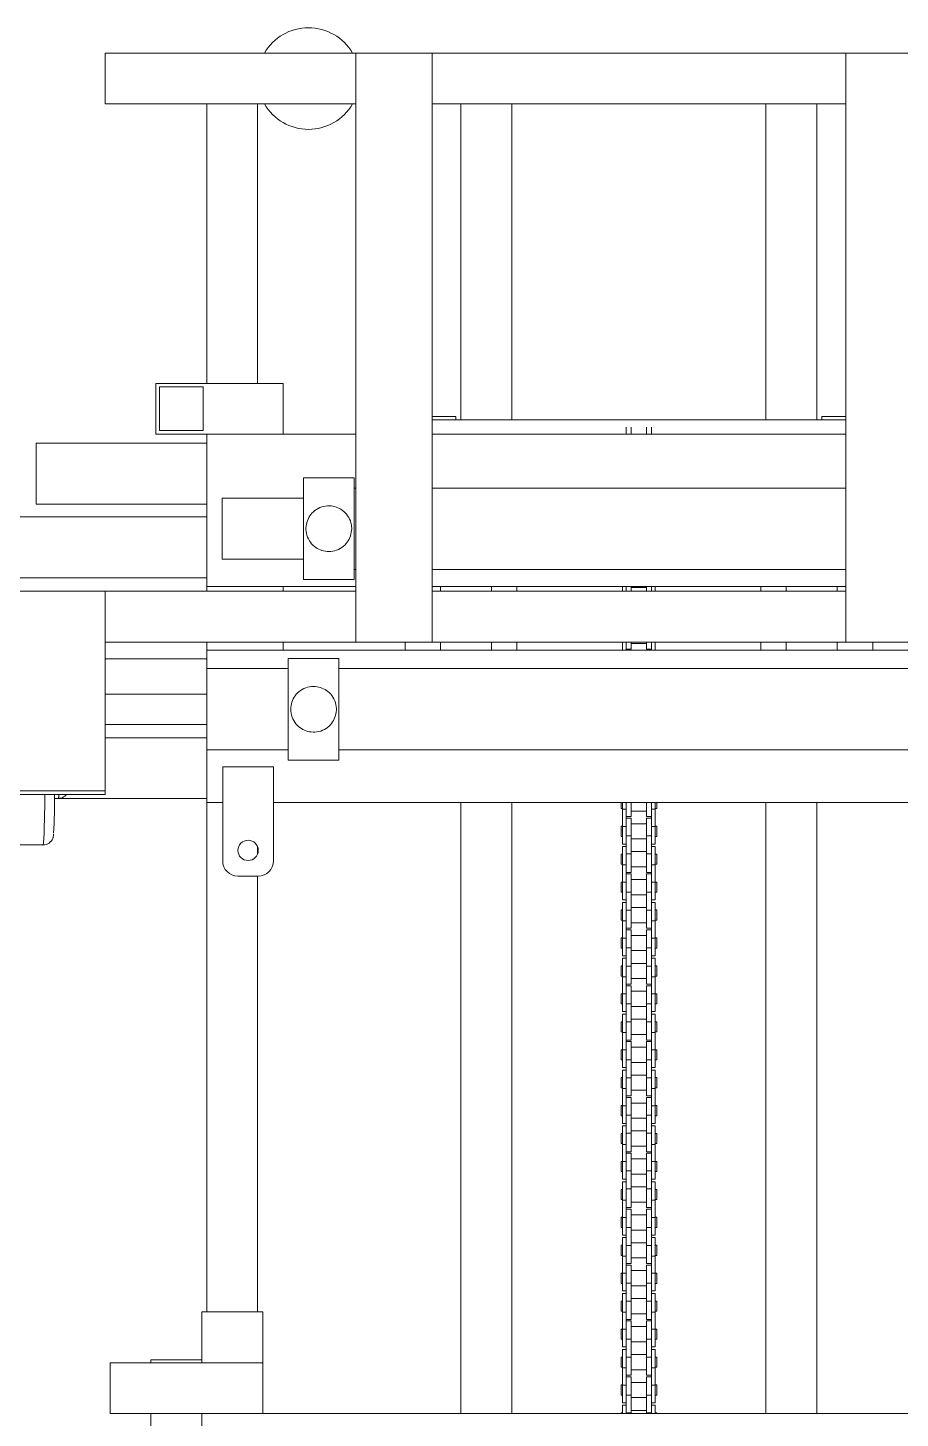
# Model space of a CAD drawing. Header units: millimetres. Extents: x 127 to 2222, y 23 to 864.
# Drawn here: x 1259.4 to 1345.2, y 578.5 to 715.4 of the extents above; entities that cross this region are included whole.
import ezdxf

# ---------------------------------------------------------------- set-up
doc = ezdxf.new("R2010")
doc.units = ezdxf.units.MM

msp = doc.modelspace()

# ---------------------------------------------------------------- linework, layer by layer
at = {"color": 7, "linetype": 'Continuous', "lineweight": 15}
for p, q in [((1267.05, 712.86), (1267.05, 707.86)), ((1291.7, 712.86), (1267.05, 712.86)), ((1291.7, 712.86), (1291.7, 654.89)), ((1291.7, 712.86), (1299.2, 712.86)), ((1299.2, 654.89), (1299.2, 712.86)), ((1339.9, 712.86), (1299.2, 712.86)), ((1339.9, 712.86), (1339.9, 654.89)), ((1339.9, 712.86), (1347.4, 712.86)), ((1291.7, 707.86), (1267.05, 707.86)), ((1277.05, 680.36), (1277.05, 707.86)), ((1282.05, 680.36), (1282.05, 707.86)), ((1339.9, 707.86), (1299.2, 707.86)), ((1302.05, 707.86), (1302.05, 676.78)), ((1307.05, 707.86), (1307.05, 676.78)), ((1332.05, 707.86), (1332.05, 676.78)), ((1337.05, 707.86), (1337.05, 676.78)), ((1272.05, 680.36), (1272.05, 675.36)), ((1284.55, 680.36), (1272.05, 680.36)), ((1284.55, 675.36), (1284.55, 680.36)), ((1276.7, 680.01), (1272.4, 680.01)), ((1272.4, 680.01), (1272.4, 675.71)), ((1276.7, 675.71), (1276.7, 680.01)), ((1301.55, 677.08), (1299.2, 677.08)), ((1339.9, 676.78), (1299.2, 676.78)), ((1301.55, 677.08), (1301.55, 676.78)), ((1339.9, 677.08), (1337.55, 677.08)), ((1337.55, 677.08), (1337.55, 676.78)), ((1272.05, 675.36), (1277.05, 675.36)), ((1272.4, 675.71), (1276.7, 675.71)), ((1277.05, 675.36), (1277.05, 660.36)), ((1291.7, 675.36), (1277.05, 675.36)), ((1339.9, 675.36), (1299.2, 675.36)), ((1318.3, 675.36), (1318.3, 676.03)), ((1318.8, 675.36), (1318.8, 676.03)), ((1320.3, 675.36), (1320.3, 676.03)), ((1320.8, 675.36), (1320.8, 676.03)), ((1260.26, 668.48), (1260.26, 674.48)), ((1260.26, 674.48), (1277.05, 674.48)), ((1291.55, 671.05), (1286.55, 671.05)), ((1286.55, 661.05), (1286.55, 671.05)), ((1291.55, 661.05), (1291.55, 671.05)), ((1291.7, 670.05), (1291.55, 670.05)), ((1339.9, 670.05), (1299.2, 670.05)), ((1260.26, 668.48), (1277.05, 668.48)), ((1278.55, 663.05), (1278.55, 669.05)), ((1286.55, 669.05), (1278.55, 669.05)), ((1277.05, 667.23), (1258.63, 667.23)), ((1286.55, 663.05), (1278.55, 663.05)), ((1277.05, 661.23), (1250.24, 661.23)), ((1286.55, 661.05), (1291.55, 661.05)), ((1291.55, 662.05), (1291.7, 662.05)), ((1299.2, 662.05), (1339.9, 662.05)), ((1267.05, 659.89), (1257.05, 659.89)), ((1267.05, 640.24), (1267.05, 659.89)), ((1291.7, 659.89), (1267.05, 659.89)), ((1291.7, 660.36), (1277.05, 660.36)), ((1277.05, 659.89), (1277.05, 660.36)), ((1284.55, 659.89), (1284.55, 660.36)), ((1339.9, 660.36), (1299.2, 660.36)), ((1339.9, 659.89), (1299.2, 659.89)), ((1300.05, 659.89), (1300.05, 660.36)), ((1305.05, 659.89), (1305.05, 660.36)), ((1307.55, 660.36), (1307.55, 659.89)), ((1317.95, 659.89), (1317.95, 660.36)), ((1318.3, 660.24), (1318.3, 660.36)), ((1318.3, 659.89), (1318.3, 660.24)), ((1318.8, 659.89), (1318.8, 660.36)), ((1318.8, 660.26), (1320.3, 660.26)), ((1320.3, 659.89), (1320.3, 660.36)), ((1320.8, 660.24), (1320.8, 660.36)), ((1320.8, 659.89), (1320.8, 660.24)), ((1321.15, 659.89), (1321.15, 660.36)), ((1331.55, 660.36), (1331.55, 659.89)), ((1334.05, 659.89), (1334.05, 660.36)), ((1339.05, 659.89), (1339.05, 660.36)), ((1291.7, 654.89), (1267.05, 654.89)), ((1277.05, 654.11), (1277.05, 654.89)), ((1284.55, 654.11), (1284.55, 654.89)), ((1291.7, 654.89), (1299.2, 654.89)), ((1296.55, 654.89), (1296.55, 654.11)), ((1339.9, 654.89), (1299.2, 654.89)), ((1300.05, 654.11), (1300.05, 654.89)), ((1305.05, 654.11), (1305.05, 654.89)), ((1307.55, 654.89), (1307.55, 654.11)), ((1317.95, 654.11), (1317.95, 654.89)), ((1318.3, 654.74), (1318.3, 654.89)), ((1318.3, 654.11), (1318.3, 654.74)), ((1318.3, 654.21), (1318.8, 654.21)), ((1318.8, 654.21), (1318.8, 654.89)), ((1318.8, 654.76), (1320.3, 654.76)), ((1320.3, 654.21), (1320.3, 654.89)), ((1320.3, 654.21), (1320.8, 654.21)), ((1320.8, 654.74), (1320.8, 654.89)), ((1320.8, 654.11), (1320.8, 654.74)), ((1321.15, 654.11), (1321.15, 654.89)), ((1331.55, 654.89), (1331.55, 654.11)), ((1334.05, 654.11), (1334.05, 654.89)), ((1339.05, 654.11), (1339.05, 654.89)), ((1339.9, 654.89), (1347.4, 654.89)), ((1342.55, 654.89), (1342.55, 654.11)), ((1277.05, 653.23), (1267.05, 653.23)), ((1362.05, 654.11), (1277.05, 654.11)), ((1277.05, 652.28), (1277.05, 654.11)), ((1290.05, 653.28), (1285.05, 653.28)), ((1285.05, 643.28), (1285.05, 653.28)), ((1290.05, 643.28), (1290.05, 653.28)), ((1285.05, 652.28), (1277.05, 652.28)), ((1277.05, 644.28), (1277.05, 652.28)), ((1347.55, 652.28), (1290.05, 652.28)), ((1277.05, 649.78), (1267.05, 649.78)), ((1267.05, 646.78), (1277.05, 646.78)), ((1267.05, 645.48), (1277.05, 645.48)), ((1277.05, 644.28), (1285.05, 644.28)), ((1277.05, 639.11), (1277.05, 644.28)), ((1285.05, 643.28), (1290.05, 643.28)), ((1290.05, 644.28), (1347.55, 644.28)), ((1278.61, 642.62), (1283.61, 642.62)), ((1278.61, 633.36), (1278.61, 642.62)), ((1283.61, 642.62), (1283.61, 633.36)), ((1267.05, 640.24), (1257.05, 640.24)), ((1267.05, 639.89), (1257.05, 639.89)), ((1262.07, 639.51), (1262.46, 639.51)), ((1262.07, 639.48), (1277.05, 639.48)), ((1267.05, 639.89), (1267.05, 640.24)), ((1277.05, 588.96), (1277.05, 639.11)), ((1278.61, 639.11), (1277.05, 639.11)), ((1355.49, 639.11), (1283.61, 639.11)), ((1302.05, 639.11), (1302.05, 578.96)), ((1307.05, 639.11), (1307.05, 578.96)), ((1317.8, 639.11), (1317.8, 638.51)), ((1317.8, 638.51), (1317.95, 638.51)), ((1317.95, 638.45), (1317.95, 639.11)), ((1317.95, 638.45), (1318.3, 638.45)), ((1317.95, 636.75), (1317.95, 638.45)), ((1318.3, 638.45), (1318.3, 639.11)), ((1318.3, 637.02), (1318.3, 638.45)), ((1318.8, 637.71), (1318.8, 639.11)), ((1318.8, 638.26), (1320.3, 638.26)), ((1320.3, 637.71), (1320.3, 639.11)), ((1320.8, 638.45), (1320.8, 639.11)), ((1321.15, 638.45), (1320.8, 638.45)), ((1320.8, 637.02), (1320.8, 638.45)), ((1321.15, 638.45), (1321.15, 639.11)), ((1321.15, 638.51), (1321.3, 638.51)), ((1321.15, 636.75), (1321.15, 638.45)), ((1321.3, 639.11), (1321.3, 638.51)), ((1332.05, 639.11), (1332.05, 578.96)), ((1337.05, 639.11), (1337.05, 578.96)), ((1317.95, 636.76), (1317.8, 636.76)), ((1317.8, 636.76), (1317.8, 635.76)), ((1317.95, 636.75), (1318.3, 636.75)), ((1317.95, 635.01), (1317.95, 636.75)), ((1318.3, 637.71), (1318.8, 637.71)), ((1318.8, 637.56), (1318.3, 637.56)), ((1318.3, 635.83), (1318.3, 637.02)), ((1318.8, 635.83), (1318.8, 637.56)), ((1320.3, 637.01), (1318.8, 637.01)), ((1320.3, 637.71), (1320.8, 637.71)), ((1320.8, 637.56), (1320.3, 637.56)), ((1320.3, 635.83), (1320.3, 637.56)), ((1320.8, 635.83), (1320.8, 637.02)), ((1321.15, 636.75), (1320.8, 636.75)), ((1321.3, 636.76), (1321.15, 636.76)), ((1321.15, 635.01), (1321.15, 636.75)), ((1321.3, 636.76), (1321.3, 635.76)), ((1317.8, 635.76), (1317.95, 635.76)), ((1318.3, 635.83), (1318.8, 635.83)), ((1318.3, 634.05), (1318.3, 635.83)), ((1318.8, 634.05), (1318.8, 635.83)), ((1318.8, 635.51), (1320.3, 635.51)), ((1320.8, 635.83), (1320.3, 635.83)), ((1320.3, 634.05), (1320.3, 635.83)), ((1320.8, 634.05), (1320.8, 635.83)), ((1321.15, 635.76), (1321.3, 635.76)), ((1260.96, 634.92), (1234.63, 634.92)), ((1282.05, 634.05), (1282.05, 634.72)), ((1317.95, 634.02), (1317.8, 634.02)), ((1317.8, 634.02), (1317.8, 633.02)), ((1317.95, 635.01), (1318.3, 635.01)), ((1318.3, 634.77), (1317.95, 634.77)), ((1317.95, 632.95), (1317.95, 634.77)), ((1318.3, 632.95), (1318.3, 634.05)), ((1318.3, 634.05), (1318.8, 634.05)), ((1320.3, 634.27), (1318.8, 634.27)), ((1318.8, 632.22), (1318.8, 634.05)), ((1320.8, 634.05), (1320.3, 634.05)), ((1320.3, 632.22), (1320.3, 634.05)), ((1320.8, 635.01), (1321.15, 635.01)), ((1321.15, 634.77), (1320.8, 634.77)), ((1320.8, 632.95), (1320.8, 634.05)), ((1321.15, 632.95), (1321.15, 634.77)), ((1321.3, 634.02), (1321.15, 634.02)), ((1321.3, 634.02), (1321.3, 633.02)), ((1317.8, 633.02), (1317.95, 633.02)), ((1317.95, 632.95), (1318.3, 632.95)), ((1317.95, 631.26), (1317.95, 632.95)), ((1318.3, 631.53), (1318.3, 632.95)), ((1318.8, 632.77), (1320.3, 632.77)), ((1321.15, 632.95), (1320.8, 632.95)), ((1320.8, 631.53), (1320.8, 632.95)), ((1321.15, 633.02), (1321.3, 633.02)), ((1321.15, 631.26), (1321.15, 632.95)), ((1282.11, 631.86), (1280.11, 631.86)), ((1282.05, 588.96), (1282.05, 631.86)), ((1317.95, 631.27), (1317.8, 631.27)), ((1317.8, 631.27), (1317.8, 630.27)), ((1317.95, 629.52), (1317.95, 631.26)), ((1317.95, 631.26), (1318.3, 631.26)), ((1318.3, 632.22), (1318.8, 632.22)), ((1318.8, 632.07), (1318.3, 632.07)), ((1318.3, 630.28), (1318.3, 631.53)), ((1318.8, 630.28), (1318.8, 632.07)), ((1320.3, 631.52), (1318.8, 631.52)), ((1320.3, 632.22), (1320.8, 632.22)), ((1320.8, 632.07), (1320.3, 632.07)), ((1320.3, 630.28), (1320.3, 632.07)), ((1320.8, 630.28), (1320.8, 631.53)), ((1321.15, 631.26), (1320.8, 631.26)), ((1321.3, 631.27), (1321.15, 631.27)), ((1321.15, 629.52), (1321.15, 631.26)), ((1321.3, 631.27), (1321.3, 630.27)), ((1317.8, 630.27), (1317.95, 630.27)), ((1318.3, 630.28), (1318.8, 630.28)), ((1318.3, 628.5), (1318.3, 630.28)), ((1318.8, 628.5), (1318.8, 630.28)), ((1318.8, 630.02), (1320.3, 630.02)), ((1320.8, 630.28), (1320.3, 630.28)), ((1320.3, 628.5), (1320.3, 630.28)), ((1320.8, 628.5), (1320.8, 630.28)), ((1321.15, 630.27), (1321.3, 630.27)), ((1317.95, 628.52), (1317.8, 628.52)), ((1317.8, 628.52), (1317.8, 627.52)), ((1317.95, 629.52), (1318.3, 629.52)), ((1318.3, 629.27), (1317.95, 629.27)), ((1317.95, 627.45), (1317.95, 629.27)), ((1318.3, 627.25), (1318.3, 628.5)), ((1318.3, 628.5), (1318.8, 628.5)), ((1320.3, 628.77), (1318.8, 628.77)), ((1318.8, 626.72), (1318.8, 628.5)), ((1320.8, 628.5), (1320.3, 628.5)), ((1320.3, 626.72), (1320.3, 628.5)), ((1320.8, 629.52), (1321.15, 629.52)), ((1321.15, 629.27), (1320.8, 629.27)), ((1320.8, 627.25), (1320.8, 628.5)), ((1321.15, 627.45), (1321.15, 629.27)), ((1321.3, 628.52), (1321.15, 628.52)), ((1321.3, 628.52), (1321.3, 627.52)), ((1317.8, 627.52), (1317.95, 627.52)), ((1317.95, 627.45), (1318.3, 627.45)), ((1317.95, 625.76), (1317.95, 627.45)), ((1318.3, 626.03), (1318.3, 627.25)), ((1318.8, 627.27), (1320.3, 627.27)), ((1321.15, 627.45), (1320.8, 627.45)), ((1320.8, 626.03), (1320.8, 627.25)), ((1321.15, 627.52), (1321.3, 627.52)), ((1321.15, 625.76), (1321.15, 627.45)), ((1317.95, 625.77), (1317.8, 625.77)), ((1317.8, 625.77), (1317.8, 624.77)), ((1317.95, 625.76), (1318.3, 625.76)), ((1317.95, 624.02), (1317.95, 625.76)), ((1318.3, 626.72), (1318.8, 626.72)), ((1318.8, 626.57), (1318.3, 626.57)), ((1318.3, 624.78), (1318.3, 626.03)), ((1318.8, 624.78), (1318.8, 626.57)), ((1320.3, 626.02), (1318.8, 626.02)), ((1320.3, 626.72), (1320.8, 626.72)), ((1320.8, 626.57), (1320.3, 626.57)), ((1320.3, 624.78), (1320.3, 626.57)), ((1320.8, 624.78), (1320.8, 626.03)), ((1321.15, 625.76), (1320.8, 625.76)), ((1321.3, 625.77), (1321.15, 625.77)), ((1321.15, 624.02), (1321.15, 625.76)), ((1321.3, 625.77), (1321.3, 624.77)), ((1317.8, 624.77), (1317.95, 624.77)), ((1318.3, 624.78), (1318.8, 624.78)), ((1318.3, 623), (1318.3, 624.78)), ((1318.8, 623), (1318.8, 624.78)), ((1318.8, 624.52), (1320.3, 624.52)), ((1320.8, 624.78), (1320.3, 624.78)), ((1320.3, 623), (1320.3, 624.78)), ((1320.8, 623), (1320.8, 624.78)), ((1321.15, 624.77), (1321.3, 624.77)), ((1317.95, 623.02), (1317.8, 623.02)), ((1317.8, 623.02), (1317.8, 622.02)), ((1317.95, 624.02), (1318.3, 624.02)), ((1318.3, 623.77), (1317.95, 623.77)), ((1317.95, 621.95), (1317.95, 623.77)), ((1318.3, 623), (1318.8, 623)), ((1318.3, 621.75), (1318.3, 623)), ((1320.3, 623.27), (1318.8, 623.27)), ((1318.8, 621.22), (1318.8, 623)), ((1320.8, 623), (1320.3, 623)), ((1320.3, 621.22), (1320.3, 623)), ((1320.8, 624.02), (1321.15, 624.02)), ((1321.15, 623.77), (1320.8, 623.77)), ((1320.8, 621.75), (1320.8, 623)), ((1321.15, 621.95), (1321.15, 623.77)), ((1321.3, 623.02), (1321.15, 623.02)), ((1321.3, 623.02), (1321.3, 622.02)), ((1317.8, 622.02), (1317.95, 622.02)), ((1317.95, 621.95), (1318.3, 621.95)), ((1317.95, 620.26), (1317.95, 621.95)), ((1318.3, 620.53), (1318.3, 621.75)), ((1318.8, 621.77), (1320.3, 621.77)), ((1321.15, 621.95), (1320.8, 621.95)), ((1320.8, 620.53), (1320.8, 621.75)), ((1321.15, 622.02), (1321.3, 622.02)), ((1321.15, 620.26), (1321.15, 621.95)), ((1317.95, 620.27), (1317.8, 620.27)), ((1317.8, 620.27), (1317.8, 619.27)), ((1317.95, 618.52), (1317.95, 620.26)), ((1317.95, 620.26), (1318.3, 620.26)), ((1318.3, 621.22), (1318.8, 621.22)), ((1318.8, 621.07), (1318.3, 621.07)), ((1318.3, 619.28), (1318.3, 620.53)), ((1318.8, 619.28), (1318.8, 621.07)), ((1320.3, 620.52), (1318.8, 620.52)), ((1320.3, 621.22), (1320.8, 621.22)), ((1320.8, 621.07), (1320.3, 621.07)), ((1320.3, 619.28), (1320.3, 621.07)), ((1320.8, 619.28), (1320.8, 620.53)), ((1321.15, 620.26), (1320.8, 620.26)), ((1321.3, 620.27), (1321.15, 620.27)), ((1321.15, 618.52), (1321.15, 620.26)), ((1321.3, 620.27), (1321.3, 619.27)), ((1317.8, 619.27), (1317.95, 619.27)), ((1318.3, 619.28), (1318.8, 619.28)), ((1318.3, 617.5), (1318.3, 619.28)), ((1318.8, 617.5), (1318.8, 619.28)), ((1318.8, 619.02), (1320.3, 619.02)), ((1320.8, 619.28), (1320.3, 619.28)), ((1320.3, 617.5), (1320.3, 619.28)), ((1320.8, 617.5), (1320.8, 619.28)), ((1321.15, 619.27), (1321.3, 619.27)), ((1317.95, 617.52), (1317.8, 617.52)), ((1317.8, 617.52), (1317.8, 616.52)), ((1317.95, 618.52), (1318.3, 618.52)), ((1318.3, 618.27), (1317.95, 618.27)), ((1317.95, 616.45), (1317.95, 618.27)), ((1318.3, 617.5), (1318.8, 617.5)), ((1318.3, 616.25), (1318.3, 617.5)), ((1320.3, 617.77), (1318.8, 617.77)), ((1318.8, 615.72), (1318.8, 617.5)), ((1320.8, 617.5), (1320.3, 617.5)), ((1320.3, 615.72), (1320.3, 617.5)), ((1320.8, 618.52), (1321.15, 618.52)), ((1321.15, 618.27), (1320.8, 618.27)), ((1320.8, 616.25), (1320.8, 617.5)), ((1321.15, 616.45), (1321.15, 618.27)), ((1321.3, 617.52), (1321.15, 617.52)), ((1321.3, 617.52), (1321.3, 616.52)), ((1317.8, 616.52), (1317.95, 616.52)), ((1317.95, 616.45), (1318.3, 616.45)), ((1317.95, 614.76), (1317.95, 616.45)), ((1318.3, 615.03), (1318.3, 616.25)), ((1318.8, 616.27), (1320.3, 616.27)), ((1321.15, 616.45), (1320.8, 616.45)), ((1320.8, 615.03), (1320.8, 616.25)), ((1321.15, 616.52), (1321.3, 616.52)), ((1321.15, 614.76), (1321.15, 616.45)), ((1317.95, 614.77), (1317.8, 614.77)), ((1317.8, 614.77), (1317.8, 613.77)), ((1317.95, 613.02), (1317.95, 614.76)), ((1317.95, 614.76), (1318.3, 614.76)), ((1318.3, 615.72), (1318.8, 615.72)), ((1318.8, 615.57), (1318.3, 615.57)), ((1318.3, 613.78), (1318.3, 615.03)), ((1318.8, 613.78), (1318.8, 615.57)), ((1320.3, 615.02), (1318.8, 615.02)), ((1320.3, 615.72), (1320.8, 615.72)), ((1320.8, 615.57), (1320.3, 615.57)), ((1320.3, 613.78), (1320.3, 615.57)), ((1320.8, 613.78), (1320.8, 615.03)), ((1321.15, 614.76), (1320.8, 614.76)), ((1321.3, 614.77), (1321.15, 614.77)), ((1321.15, 613.02), (1321.15, 614.76)), ((1321.3, 614.77), (1321.3, 613.77)), ((1317.8, 613.77), (1317.95, 613.77)), ((1318.3, 613.78), (1318.8, 613.78)), ((1318.3, 612), (1318.3, 613.78)), ((1318.8, 612), (1318.8, 613.78)), ((1318.8, 613.52), (1320.3, 613.52)), ((1320.8, 613.78), (1320.3, 613.78)), ((1320.3, 612), (1320.3, 613.78)), ((1320.8, 612), (1320.8, 613.78)), ((1321.15, 613.77), (1321.3, 613.77)), ((1317.95, 612.02), (1317.8, 612.02)), ((1317.8, 612.02), (1317.8, 611.02)), ((1317.95, 613.02), (1318.3, 613.02)), ((1318.3, 612.77), (1317.95, 612.77)), ((1317.95, 610.95), (1317.95, 612.77)), ((1318.3, 612), (1318.8, 612)), ((1318.3, 610.75), (1318.3, 612)), ((1320.3, 612.27), (1318.8, 612.27)), ((1318.8, 610.22), (1318.8, 612)), ((1320.8, 612), (1320.3, 612)), ((1320.3, 610.22), (1320.3, 612)), ((1320.8, 613.02), (1321.15, 613.02)), ((1321.15, 612.77), (1320.8, 612.77)), ((1320.8, 610.75), (1320.8, 612)), ((1321.15, 610.95), (1321.15, 612.77)), ((1321.3, 612.02), (1321.15, 612.02)), ((1321.3, 612.02), (1321.3, 611.02)), ((1317.8, 611.02), (1317.95, 611.02)), ((1317.95, 610.95), (1318.3, 610.95)), ((1317.95, 609.26), (1317.95, 610.95)), ((1318.3, 609.53), (1318.3, 610.75)), ((1318.8, 610.77), (1320.3, 610.77)), ((1321.15, 610.95), (1320.8, 610.95)), ((1320.8, 609.53), (1320.8, 610.75)), ((1321.15, 611.02), (1321.3, 611.02)), ((1321.15, 609.26), (1321.15, 610.95)), ((1317.95, 609.27), (1317.8, 609.27)), ((1317.8, 609.27), (1317.8, 608.27)), ((1317.95, 609.26), (1318.3, 609.26)), ((1317.95, 607.52), (1317.95, 609.26)), ((1318.3, 610.22), (1318.8, 610.22)), ((1318.8, 610.07), (1318.3, 610.07)), ((1318.3, 608.33), (1318.3, 609.53)), ((1318.8, 608.33), (1318.8, 610.07)), ((1320.3, 609.52), (1318.8, 609.52)), ((1320.3, 610.22), (1320.8, 610.22)), ((1320.8, 610.07), (1320.3, 610.07)), ((1320.3, 608.33), (1320.3, 610.07)), ((1320.8, 608.33), (1320.8, 609.53)), ((1321.15, 609.26), (1320.8, 609.26)), ((1321.3, 609.27), (1321.15, 609.27)), ((1321.15, 607.52), (1321.15, 609.26)), ((1321.3, 609.27), (1321.3, 608.27)), ((1317.8, 608.27), (1317.95, 608.27)), ((1318.3, 608.33), (1318.8, 608.33)), ((1318.3, 606.56), (1318.3, 608.33)), ((1318.8, 606.56), (1318.8, 608.33)), ((1318.8, 608.02), (1320.3, 608.02)), ((1320.8, 608.33), (1320.3, 608.33)), ((1320.3, 606.56), (1320.3, 608.33)), ((1320.8, 606.56), (1320.8, 608.33)), ((1321.15, 608.27), (1321.3, 608.27)), ((1317.95, 606.52), (1317.8, 606.52)), ((1317.8, 606.52), (1317.8, 605.52)), ((1317.95, 607.52), (1318.3, 607.52)), ((1318.3, 607.27), (1317.95, 607.27)), ((1317.95, 605.45), (1317.95, 607.27)), ((1318.3, 606.56), (1318.8, 606.56)), ((1318.3, 605.45), (1318.3, 606.56)), ((1320.3, 606.77), (1318.8, 606.77)), ((1318.8, 604.72), (1318.8, 606.56)), ((1320.8, 606.56), (1320.3, 606.56)), ((1320.3, 604.72), (1320.3, 606.56)), ((1320.8, 607.52), (1321.15, 607.52)), ((1321.15, 607.27), (1320.8, 607.27)), ((1320.8, 605.45), (1320.8, 606.56)), ((1321.15, 605.45), (1321.15, 607.27)), ((1321.3, 606.52), (1321.15, 606.52)), ((1321.3, 606.52), (1321.3, 605.52)), ((1317.8, 605.52), (1317.95, 605.52)), ((1317.95, 605.45), (1318.3, 605.45)), ((1317.95, 603.76), (1317.95, 605.45)), ((1318.3, 604.03), (1318.3, 605.45)), ((1318.8, 605.27), (1320.3, 605.27)), ((1321.15, 605.45), (1320.8, 605.45)), ((1320.8, 604.03), (1320.8, 605.45)), ((1321.15, 605.52), (1321.3, 605.52)), ((1321.15, 603.76), (1321.15, 605.45)), ((1317.95, 603.77), (1317.8, 603.77)), ((1317.8, 603.77), (1317.8, 602.77)), ((1317.95, 603.76), (1318.3, 603.76)), ((1317.95, 602.02), (1317.95, 603.76)), ((1318.3, 604.72), (1318.8, 604.72)), ((1318.8, 604.57), (1318.3, 604.57)), ((1318.3, 602.83), (1318.3, 604.03)), ((1318.8, 602.83), (1318.8, 604.57)), ((1320.3, 604.02), (1318.8, 604.02)), ((1320.3, 604.72), (1320.8, 604.72)), ((1320.8, 604.57), (1320.3, 604.57)), ((1320.3, 602.83), (1320.3, 604.57)), ((1320.8, 602.83), (1320.8, 604.03)), ((1321.15, 603.76), (1320.8, 603.76)), ((1321.3, 603.77), (1321.15, 603.77)), ((1321.15, 602.02), (1321.15, 603.76)), ((1321.3, 603.77), (1321.3, 602.77)), ((1317.8, 602.77), (1317.95, 602.77)), ((1318.3, 602.83), (1318.8, 602.83)), ((1318.3, 601.06), (1318.3, 602.83)), ((1318.8, 601.06), (1318.8, 602.83)), ((1318.8, 602.52), (1320.3, 602.52)), ((1320.8, 602.83), (1320.3, 602.83)), ((1320.3, 601.06), (1320.3, 602.83)), ((1320.8, 601.06), (1320.8, 602.83)), ((1321.15, 602.77), (1321.3, 602.77)), ((1317.95, 601.02), (1317.8, 601.02)), ((1317.8, 601.02), (1317.8, 600.02)), ((1317.95, 602.02), (1318.3, 602.02)), ((1318.3, 601.77), (1317.95, 601.77)), ((1317.95, 599.95), (1317.95, 601.77)), ((1318.3, 599.75), (1318.3, 601.06)), ((1318.3, 601.06), (1318.8, 601.06)), ((1320.3, 601.27), (1318.8, 601.27)), ((1318.8, 599.22), (1318.8, 601.06)), ((1320.8, 601.06), (1320.3, 601.06)), ((1320.3, 599.22), (1320.3, 601.06)), ((1320.8, 602.02), (1321.15, 602.02)), ((1321.15, 601.77), (1320.8, 601.77)), ((1320.8, 599.75), (1320.8, 601.06)), ((1321.15, 599.95), (1321.15, 601.77)), ((1321.3, 601.02), (1321.15, 601.02)), ((1321.3, 601.02), (1321.3, 600.02)), ((1317.8, 600.02), (1317.95, 600.02)), ((1317.95, 599.95), (1318.3, 599.95)), ((1317.95, 598.26), (1317.95, 599.95)), ((1318.3, 598.53), (1318.3, 599.75)), ((1318.8, 599.77), (1320.3, 599.77)), ((1321.15, 599.95), (1320.8, 599.95)), ((1320.8, 598.53), (1320.8, 599.75)), ((1321.15, 600.02), (1321.3, 600.02)), ((1321.15, 598.26), (1321.15, 599.95)), ((1317.95, 598.27), (1317.8, 598.27)), ((1317.8, 598.27), (1317.8, 597.27)), ((1317.95, 596.52), (1317.95, 598.26)), ((1317.95, 598.26), (1318.3, 598.26)), ((1318.3, 599.22), (1318.8, 599.22)), ((1318.8, 599.07), (1318.3, 599.07)), ((1318.3, 597.28), (1318.3, 598.53)), ((1318.8, 597.28), (1318.8, 599.07)), ((1320.3, 598.52), (1318.8, 598.52)), ((1320.3, 599.22), (1320.8, 599.22)), ((1320.8, 599.07), (1320.3, 599.07)), ((1320.3, 597.28), (1320.3, 599.07)), ((1320.8, 597.28), (1320.8, 598.53)), ((1321.15, 598.26), (1320.8, 598.26)), ((1321.3, 598.27), (1321.15, 598.27)), ((1321.15, 596.52), (1321.15, 598.26)), ((1321.3, 598.27), (1321.3, 597.27)), ((1317.8, 597.27), (1317.95, 597.27)), ((1318.3, 597.28), (1318.8, 597.28)), ((1318.3, 595.51), (1318.3, 597.28)), ((1318.8, 595.51), (1318.8, 597.28)), ((1318.8, 597.02), (1320.3, 597.02)), ((1320.8, 597.28), (1320.3, 597.28)), ((1320.3, 595.51), (1320.3, 597.28)), ((1320.8, 595.51), (1320.8, 597.28)), ((1321.15, 597.27), (1321.3, 597.27)), ((1317.95, 595.52), (1317.8, 595.52)), ((1317.8, 595.52), (1317.8, 594.52)), ((1317.95, 596.52), (1318.3, 596.52)), ((1318.3, 596.27), (1317.95, 596.27)), ((1317.95, 594.45), (1317.95, 596.27)), ((1318.3, 595.51), (1318.8, 595.51)), ((1318.3, 594.25), (1318.3, 595.51)), ((1320.3, 595.77), (1318.8, 595.77)), ((1318.8, 593.72), (1318.8, 595.51)), ((1320.8, 595.51), (1320.3, 595.51)), ((1320.3, 593.72), (1320.3, 595.51)), ((1320.8, 596.52), (1321.15, 596.52)), ((1321.15, 596.27), (1320.8, 596.27)), ((1320.8, 594.25), (1320.8, 595.51)), ((1321.15, 594.45), (1321.15, 596.27)), ((1321.3, 595.52), (1321.15, 595.52)), ((1321.3, 595.52), (1321.3, 594.52)), ((1317.8, 594.52), (1317.95, 594.52)), ((1317.95, 594.45), (1318.3, 594.45)), ((1317.95, 592.76), (1317.95, 594.45)), ((1318.3, 593.03), (1318.3, 594.25)), ((1318.8, 594.27), (1320.3, 594.27)), ((1321.15, 594.45), (1320.8, 594.45)), ((1320.8, 593.03), (1320.8, 594.25)), ((1321.15, 594.52), (1321.3, 594.52)), ((1321.15, 592.76), (1321.15, 594.45)), ((1317.95, 592.77), (1317.8, 592.77)), ((1317.8, 592.77), (1317.8, 591.77)), ((1317.95, 591.02), (1317.95, 592.76)), ((1317.95, 592.76), (1318.3, 592.76)), ((1318.3, 593.72), (1318.8, 593.72)), ((1318.8, 593.57), (1318.3, 593.57)), ((1318.3, 591.78), (1318.3, 593.03)), ((1318.8, 591.78), (1318.8, 593.57)), ((1320.3, 593.02), (1318.8, 593.02)), ((1320.3, 593.72), (1320.8, 593.72)), ((1320.8, 593.57), (1320.3, 593.57)), ((1320.3, 591.78), (1320.3, 593.57)), ((1320.8, 591.78), (1320.8, 593.03)), ((1321.15, 592.76), (1320.8, 592.76)), ((1321.3, 592.77), (1321.15, 592.77)), ((1321.15, 591.02), (1321.15, 592.76)), ((1321.3, 592.77), (1321.3, 591.77)), ((1317.8, 591.77), (1317.95, 591.77)), ((1318.3, 591.78), (1318.8, 591.78)), ((1318.3, 590.01), (1318.3, 591.78)), ((1318.8, 590.01), (1318.8, 591.78)), ((1318.8, 591.52), (1320.3, 591.52)), ((1320.8, 591.78), (1320.3, 591.78)), ((1320.3, 590.01), (1320.3, 591.78)), ((1320.8, 590.01), (1320.8, 591.78)), ((1321.15, 591.77), (1321.3, 591.77)), ((1317.95, 590.02), (1317.8, 590.02)), ((1317.8, 590.02), (1317.8, 589.02)), ((1317.95, 591.02), (1318.3, 591.02)), ((1318.3, 590.77), (1317.95, 590.77)), ((1317.95, 588.95), (1317.95, 590.77)), ((1318.3, 588.75), (1318.3, 590.01)), ((1318.3, 590.01), (1318.8, 590.01)), ((1320.3, 590.27), (1318.8, 590.27)), ((1318.8, 588.22), (1318.8, 590.01)), ((1320.8, 590.01), (1320.3, 590.01)), ((1320.3, 588.22), (1320.3, 590.01)), ((1320.8, 591.02), (1321.15, 591.02)), ((1321.15, 590.77), (1320.8, 590.77)), ((1320.8, 588.75), (1320.8, 590.01)), ((1321.15, 588.95), (1321.15, 590.77)), ((1321.3, 590.02), (1321.15, 590.02)), ((1321.3, 590.02), (1321.3, 589.02)), ((1282.55, 588.96), (1276.55, 588.96)), ((1276.55, 583.96), (1276.55, 588.96)), ((1282.55, 583.96), (1282.55, 588.96)), ((1317.8, 589.02), (1317.95, 589.02)), ((1317.95, 588.95), (1318.3, 588.95)), ((1317.95, 587.26), (1317.95, 588.95)), ((1318.3, 587.53), (1318.3, 588.75)), ((1318.8, 588.77), (1320.3, 588.77)), ((1321.15, 588.95), (1320.8, 588.95)), ((1320.8, 587.53), (1320.8, 588.75)), ((1321.15, 589.02), (1321.3, 589.02)), ((1321.15, 587.26), (1321.15, 588.95)), ((1317.95, 587.27), (1317.8, 587.27)), ((1317.8, 587.27), (1317.8, 586.27)), ((1317.95, 585.52), (1317.95, 587.26)), ((1317.95, 587.26), (1318.3, 587.26)), ((1318.3, 588.22), (1318.8, 588.22)), ((1318.8, 588.07), (1318.3, 588.07)), ((1318.3, 586.28), (1318.3, 587.53)), ((1318.8, 586.28), (1318.8, 588.07)), ((1320.3, 587.52), (1318.8, 587.52)), ((1320.3, 588.22), (1320.8, 588.22)), ((1320.8, 588.07), (1320.3, 588.07)), ((1320.3, 586.28), (1320.3, 588.07)), ((1320.8, 586.28), (1320.8, 587.53)), ((1321.15, 587.26), (1320.8, 587.26)), ((1321.3, 587.27), (1321.15, 587.27)), ((1321.15, 585.52), (1321.15, 587.26)), ((1321.3, 587.27), (1321.3, 586.27)), ((1317.8, 586.27), (1317.95, 586.27)), ((1318.3, 586.28), (1318.8, 586.28)), ((1318.3, 584.51), (1318.3, 586.28)), ((1318.8, 584.51), (1318.8, 586.28)), ((1318.8, 586.02), (1320.3, 586.02)), ((1320.8, 586.28), (1320.3, 586.28)), ((1320.3, 584.51), (1320.3, 586.28)), ((1320.8, 584.51), (1320.8, 586.28)), ((1321.15, 586.27), (1321.3, 586.27)), ((1317.95, 584.52), (1317.8, 584.52)), ((1317.8, 584.52), (1317.8, 583.52)), ((1317.95, 585.52), (1318.3, 585.52)), ((1318.3, 585.27), (1317.95, 585.27)), ((1317.95, 583.45), (1317.95, 585.27)), ((1318.3, 583.25), (1318.3, 584.51)), ((1318.3, 584.51), (1318.8, 584.51)), ((1320.3, 584.77), (1318.8, 584.77)), ((1318.8, 582.72), (1318.8, 584.51)), ((1320.8, 584.51), (1320.3, 584.51)), ((1320.3, 582.72), (1320.3, 584.51)), ((1320.8, 585.52), (1321.15, 585.52)), ((1321.15, 585.27), (1320.8, 585.27)), ((1320.8, 583.25), (1320.8, 584.51)), ((1321.15, 583.45), (1321.15, 585.27)), ((1321.3, 584.52), (1321.15, 584.52)), ((1321.3, 584.52), (1321.3, 583.52)), ((1267.55, 578.96), (1267.55, 583.96)), ((1267.55, 583.96), (1282.55, 583.96)), ((1276.55, 584.25), (1271.55, 584.25)), ((1271.55, 584.25), (1271.55, 583.96)), ((1282.55, 578.96), (1282.55, 583.96)), ((1317.8, 583.52), (1317.95, 583.52)), ((1317.95, 583.45), (1318.3, 583.45)), ((1317.95, 581.76), (1317.95, 583.45)), ((1318.3, 582.03), (1318.3, 583.25)), ((1318.8, 583.27), (1320.3, 583.27)), ((1321.15, 583.45), (1320.8, 583.45)), ((1320.8, 582.03), (1320.8, 583.25)), ((1321.15, 583.52), (1321.3, 583.52)), ((1321.15, 581.76), (1321.15, 583.45)), ((1317.95, 581.77), (1317.8, 581.77)), ((1317.8, 581.77), (1317.8, 580.77)), ((1317.95, 580.02), (1317.95, 581.76)), ((1317.95, 581.76), (1318.3, 581.76)), ((1318.3, 582.72), (1318.8, 582.72)), ((1318.8, 582.57), (1318.3, 582.57)), ((1318.3, 580.78), (1318.3, 582.03)), ((1318.8, 580.78), (1318.8, 582.57)), ((1320.3, 582.02), (1318.8, 582.02)), ((1320.3, 582.72), (1320.8, 582.72)), ((1320.8, 582.57), (1320.3, 582.57)), ((1320.3, 580.78), (1320.3, 582.57)), ((1320.8, 580.78), (1320.8, 582.03)), ((1321.15, 581.76), (1320.8, 581.76)), ((1321.3, 581.77), (1321.15, 581.77)), ((1321.15, 580.02), (1321.15, 581.76)), ((1321.3, 581.77), (1321.3, 580.77)), ((1317.8, 580.77), (1317.95, 580.77)), ((1318.3, 580.78), (1318.8, 580.78)), ((1318.3, 579.01), (1318.3, 580.78)), ((1318.8, 579.01), (1318.8, 580.78)), ((1318.8, 580.52), (1320.3, 580.52)), ((1320.8, 580.78), (1320.3, 580.78)), ((1320.3, 579.01), (1320.3, 580.78)), ((1320.8, 579.01), (1320.8, 580.78)), ((1321.15, 580.77), (1321.3, 580.77)), ((1267.55, 578.96), (1276.55, 578.96)), ((1271.55, 578.96), (1271.55, 574.76)), ((1362.55, 578.96), (1276.55, 578.96)), ((1276.55, 578.96), (1276.55, 573.96)), ((1317.95, 579.02), (1317.8, 579.02)), ((1317.8, 579.02), (1317.8, 578.96)), ((1317.95, 580.02), (1318.3, 580.02)), ((1318.3, 579.77), (1317.95, 579.77)), ((1317.95, 578.96), (1317.95, 579.77)), ((1318.3, 579.01), (1318.8, 579.01)), ((1318.3, 578.96), (1318.3, 579.01)), ((1320.3, 579.27), (1318.8, 579.27)), ((1318.8, 578.96), (1318.8, 579.01)), ((1320.8, 579.01), (1320.3, 579.01)), ((1320.3, 578.96), (1320.3, 579.01)), ((1320.8, 580.02), (1321.15, 580.02)), ((1321.15, 579.77), (1320.8, 579.77)), ((1320.8, 578.96), (1320.8, 579.01)), ((1321.15, 578.96), (1321.15, 579.77)), ((1321.3, 579.02), (1321.15, 579.02)), ((1321.3, 579.02), (1321.3, 578.96))]:
    msp.add_line(p, q, dxfattribs=at)
msp.add_circle((1281.11, 634.39), 1, dxfattribs=at)
for centre, radius, start, end in [((1287.05, 710.36), 5, 90, 150), ((1287.05, 710.36), 5, 30, 90), ((1287.05, 710.36), 5, 210, 330), ((1174.42, 640.12), 87.66, 357.3546, 359.8484), ((1280.11, 633.36), 1.5, 180, 270), ((1282.11, 633.36), 1.5, 270, 0)]:
    msp.add_arc(centre, radius, start, end, dxfattribs=at)
at = {"color": 8, "linetype": 'Continuous', "lineweight": 15}
for centre, radius, start, end in [((1204.25, 639.01), 56.86, 355.8727, 0.8836), ((1260.68, 639.84), 1.81, 349.2547, 1.461)]:
    msp.add_arc(centre, radius, start, end, dxfattribs=at)
at = {"color": 7, "linetype": 'Continuous', "lineweight": 15}
for points, knots in [([(1291.3, 666.05), (1291.28, 665.81), (1291.23, 665.34), (1290.88, 664.69), (1290.36, 664.17), (1289.66, 663.84), (1288.9, 663.77), (1288.2, 663.93), (1287.59, 664.29), (1287.1, 664.85), (1286.81, 665.57), (1286.78, 666.32), (1286.98, 667.02), (1287.38, 667.62), (1287.97, 668.08), (1288.7, 668.32), (1289.45, 668.31), (1290.12, 668.07), (1290.7, 667.64), (1291.13, 667.02), (1291.29, 666.44), (1291.3, 666.12), (1291.3, 666.05)], [0, 0, 0, 0, 0.050176, 0.100253, 0.152934, 0.208707, 0.261446, 0.309355, 0.358388, 0.412326, 0.467882, 0.519459, 0.567975, 0.618031, 0.672213, 0.727715, 0.778413, 0.825954, 0.876597, 0.931816, 0.98638, 1, 1, 1, 1]), ([(1285.3, 648.28), (1285.32, 648.52), (1285.37, 649), (1285.72, 649.64), (1286.24, 650.16), (1286.94, 650.49), (1287.7, 650.56), (1288.4, 650.4), (1289.01, 650.04), (1289.5, 649.48), (1289.79, 648.76), (1289.82, 648.01), (1289.62, 647.31), (1289.22, 646.71), (1288.63, 646.25), (1287.9, 646.01), (1287.15, 646.03), (1286.48, 646.26), (1285.9, 646.69), (1285.47, 647.31), (1285.31, 647.89), (1285.3, 648.21), (1285.3, 648.28)], [0, 0, 0, 0, 0.050176, 0.100253, 0.152934, 0.208707, 0.261445, 0.309355, 0.358388, 0.412326, 0.467882, 0.519459, 0.567975, 0.61803, 0.672213, 0.727714, 0.778413, 0.825954, 0.876597, 0.931816, 0.986379, 1, 1, 1, 1]), ([(1262.46, 639.52), (1262.5, 639.52), (1262.65, 639.5), (1262.89, 639.59), (1263.11, 639.73), (1263.2, 639.85), (1263.24, 639.89)], [0, 0, 0, 0, 0.130234, 0.515718, 0.824586, 1, 1, 1, 1]), ([(1261.69, 635.26), (1261.65, 635.21), (1261.53, 635.08), (1261.27, 634.95), (1261.06, 634.93), (1260.96, 634.92)], [0, 0, 0, 0, 0.250635, 0.625114, 1, 1, 1, 1]), ([(1261.69, 635.24), (1261.7, 635.25), (1261.76, 635.3), (1261.83, 635.42), (1261.9, 635.57), (1261.93, 635.68), (1261.96, 635.78), (1261.97, 635.88), (1261.98, 635.95), (1261.98, 635.99)], [0, 0, 0, 0, 0.006895, 0.141721, 0.255394, 0.357663, 0.486819, 0.712275, 1, 1, 1, 1])]:
    msp.add_open_spline(points, degree=3, knots=knots, dxfattribs=at)

doc.saveas('drawing.dxf')
